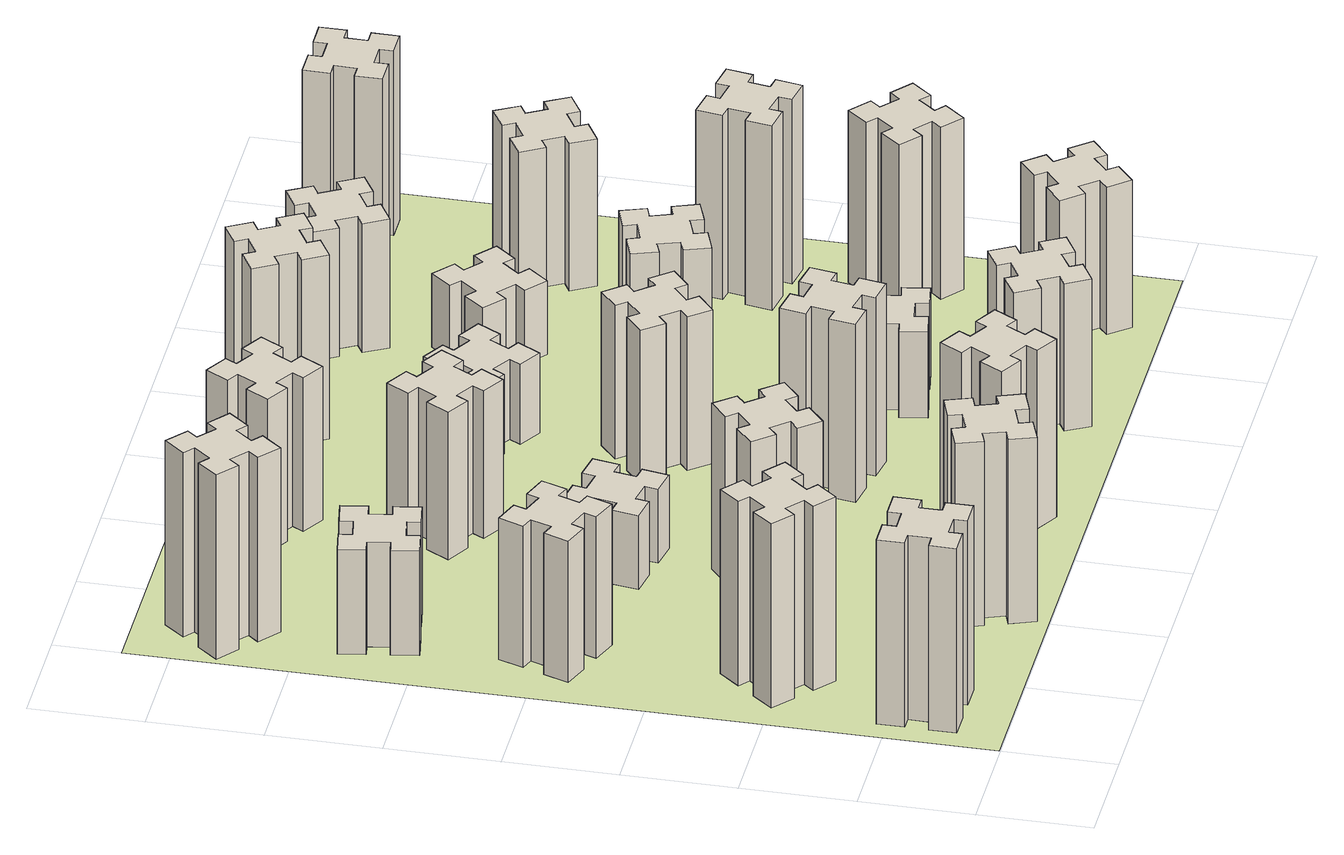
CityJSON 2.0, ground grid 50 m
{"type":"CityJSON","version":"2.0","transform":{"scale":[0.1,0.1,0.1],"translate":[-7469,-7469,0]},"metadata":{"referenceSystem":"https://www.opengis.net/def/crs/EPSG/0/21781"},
"CityObjects":{
"building1":{"type":"Building","attributes":{"class":"1000","function":"1000","usage":"1000","yearOfConstruction":2016,"roofType":"1000","measuredHeight":90,"storeysAboveGround":30,"storeysBelowGround":0},"geometry":[{"type":"Solid","lod":"1","boundaries":[[[[0,1,2,3,4,5,6,7,8,9,10,11,12,13,14,15,16,17,18,19]],[[17,16,20,21]],[[16,15,22,20]],[[15,14,23,22]],[[14,13,24,23]],[[13,12,25,24]],[[12,11,26,25]],[[11,10,27,26]],[[10,9,28,27]],[[9,8,29,28]],[[8,7,30,29]],[[7,6,31,30]],[[6,5,32,31]],[[5,4,33,32]],[[4,3,34,33]],[[3,2,35,34]],[[2,1,36,35]],[[1,0,37,36]],[[0,19,38,37]],[[19,18,39,38]],[[18,17,21,39]],[[24,25,26,27,28,29,30,31,32,33,34,35,36,37,38,39,21,20,22,23]]]]}]},
"building2":{"type":"Building","attributes":{"class":"1000","function":"1000","usage":"1000","yearOfConstruction":2016,"roofType":"1000","measuredHeight":90,"storeysAboveGround":30,"storeysBelowGround":0},"geometry":[{"type":"Solid","lod":"1","boundaries":[[[[40,41,42,43,44,45,46,47,48,49,50,51,52,53,54,55,56,57,58,59]],[[57,56,60,61]],[[56,55,62,60]],[[55,54,63,62]],[[54,53,64,63]],[[53,52,65,64]],[[52,51,66,65]],[[51,50,67,66]],[[50,49,68,67]],[[49,48,69,68]],[[48,47,70,69]],[[47,46,71,70]],[[46,45,72,71]],[[45,44,73,72]],[[44,43,74,73]],[[43,42,75,74]],[[42,41,76,75]],[[41,40,77,76]],[[40,59,78,77]],[[59,58,79,78]],[[58,57,61,79]],[[64,65,66,67,68,69,70,71,72,73,74,75,76,77,78,79,61,60,62,63]]]]}]},
"building3":{"type":"Building","attributes":{"class":"1000","function":"1000","usage":"1000","yearOfConstruction":2016,"roofType":"1000","measuredHeight":69,"storeysAboveGround":30,"storeysBelowGround":0},"geometry":[{"type":"Solid","lod":"1","boundaries":[[[[80,81,82,83,84,85,86,87,88,89,90,91,92,93,94,95,96,97,98,99]],[[97,96,100,101]],[[96,95,102,100]],[[95,94,103,102]],[[94,93,104,103]],[[93,92,105,104]],[[92,91,106,105]],[[91,90,107,106]],[[90,89,108,107]],[[89,88,109,108]],[[88,87,110,109]],[[87,86,111,110]],[[86,85,112,111]],[[85,84,113,112]],[[84,83,114,113]],[[83,82,115,114]],[[82,81,116,115]],[[81,80,117,116]],[[80,99,118,117]],[[99,98,119,118]],[[98,97,101,119]],[[104,105,106,107,108,109,110,111,112,113,114,115,116,117,118,119,101,100,102,103]]]]}]},
"building4":{"type":"Building","attributes":{"class":"1000","function":"1000","usage":"1000","yearOfConstruction":2016,"roofType":"1000","measuredHeight":51,"storeysAboveGround":30,"storeysBelowGround":0},"geometry":[{"type":"Solid","lod":"1","boundaries":[[[[120,121,122,123,124,125,126,127,128,129,130,131,132,133,134,135,136,137,138,139]],[[137,136,140,141]],[[136,135,142,140]],[[135,134,143,142]],[[134,133,144,143]],[[133,132,145,144]],[[132,131,146,145]],[[131,130,147,146]],[[130,129,148,147]],[[129,128,149,148]],[[128,127,150,149]],[[127,126,151,150]],[[126,125,152,151]],[[125,124,153,152]],[[124,123,154,153]],[[123,122,155,154]],[[122,121,156,155]],[[121,120,157,156]],[[120,139,158,157]],[[139,138,159,158]],[[138,137,141,159]],[[144,145,146,147,148,149,150,151,152,153,154,155,156,157,158,159,141,140,142,143]]]]}]},
"building5":{"type":"Building","attributes":{"class":"1000","function":"1000","usage":"1000","yearOfConstruction":2016,"roofType":"1000","measuredHeight":90,"storeysAboveGround":30,"storeysBelowGround":0},"geometry":[{"type":"Solid","lod":"1","boundaries":[[[[160,161,162,163,164,165,166,167,168,169,170,171,172,173,174,175,176,177,178,179]],[[177,176,180,181]],[[176,175,182,180]],[[175,174,183,182]],[[174,173,184,183]],[[173,172,185,184]],[[172,171,186,185]],[[171,170,187,186]],[[170,169,188,187]],[[169,168,189,188]],[[168,167,190,189]],[[167,166,191,190]],[[166,165,192,191]],[[165,164,193,192]],[[164,163,194,193]],[[163,162,195,194]],[[162,161,196,195]],[[161,160,197,196]],[[160,179,198,197]],[[179,178,199,198]],[[178,177,181,199]],[[184,185,186,187,188,189,190,191,192,193,194,195,196,197,198,199,181,180,182,183]]]]}]},
"building6":{"type":"Building","attributes":{"class":"1000","function":"1000","usage":"1000","yearOfConstruction":2016,"roofType":"1000","measuredHeight":90,"storeysAboveGround":30,"storeysBelowGround":0},"geometry":[{"type":"Solid","lod":"1","boundaries":[[[[200,201,202,203,204,205,206,207,208,209,210,211,212,213,214,215,216,217,218,219]],[[217,216,220,221]],[[216,215,222,220]],[[215,214,223,222]],[[214,213,224,223]],[[213,212,225,224]],[[212,211,226,225]],[[211,210,227,226]],[[210,209,228,227]],[[209,208,229,228]],[[208,207,230,229]],[[207,206,231,230]],[[206,205,232,231]],[[205,204,233,232]],[[204,203,234,233]],[[203,202,235,234]],[[202,201,236,235]],[[201,200,237,236]],[[200,219,238,237]],[[219,218,239,238]],[[218,217,221,239]],[[224,225,226,227,228,229,230,231,232,233,234,235,236,237,238,239,221,220,222,223]]]]}]},
"building7":{"type":"Building","attributes":{"class":"1000","function":"1000","usage":"1000","yearOfConstruction":2016,"roofType":"1000","measuredHeight":81,"storeysAboveGround":30,"storeysBelowGround":0},"geometry":[{"type":"Solid","lod":"1","boundaries":[[[[240,241,242,243,244,245,246,247,248,249,250,251,252,253,254,255,256,257,258,259]],[[257,256,260,261]],[[256,255,262,260]],[[255,254,263,262]],[[254,253,264,263]],[[253,252,265,264]],[[252,251,266,265]],[[251,250,267,266]],[[250,249,268,267]],[[249,248,269,268]],[[248,247,270,269]],[[247,246,271,270]],[[246,245,272,271]],[[245,244,273,272]],[[244,243,274,273]],[[243,242,275,274]],[[242,241,276,275]],[[241,240,277,276]],[[240,259,278,277]],[[259,258,279,278]],[[258,257,261,279]],[[264,265,266,267,268,269,270,271,272,273,274,275,276,277,278,279,261,260,262,263]]]]}]},
"building8":{"type":"Building","attributes":{"class":"1000","function":"1000","usage":"1000","yearOfConstruction":2016,"roofType":"1000","measuredHeight":36,"storeysAboveGround":30,"storeysBelowGround":0},"geometry":[{"type":"Solid","lod":"1","boundaries":[[[[280,281,282,283,284,285,286,287,288,289,290,291,292,293,294,295,296,297,298,299]],[[297,296,300,301]],[[296,295,302,300]],[[295,294,303,302]],[[294,293,304,303]],[[293,292,305,304]],[[292,291,306,305]],[[291,290,307,306]],[[290,289,308,307]],[[289,288,309,308]],[[288,287,310,309]],[[287,286,311,310]],[[286,285,312,311]],[[285,284,313,312]],[[284,283,314,313]],[[283,282,315,314]],[[282,281,316,315]],[[281,280,317,316]],[[280,299,318,317]],[[299,298,319,318]],[[298,297,301,319]],[[304,305,306,307,308,309,310,311,312,313,314,315,316,317,318,319,301,300,302,303]]]]}]},
"building9":{"type":"Building","attributes":{"class":"1000","function":"1000","usage":"1000","yearOfConstruction":2016,"roofType":"1000","measuredHeight":87,"storeysAboveGround":30,"storeysBelowGround":0},"geometry":[{"type":"Solid","lod":"1","boundaries":[[[[320,321,322,323,324,325,326,327,328,329,330,331,332,333,334,335,336,337,338,339]],[[337,336,340,341]],[[336,335,342,340]],[[335,334,343,342]],[[334,333,344,343]],[[333,332,345,344]],[[332,331,346,345]],[[331,330,347,346]],[[330,329,348,347]],[[329,328,349,348]],[[328,327,350,349]],[[327,326,351,350]],[[326,325,352,351]],[[325,324,353,352]],[[324,323,354,353]],[[323,322,355,354]],[[322,321,356,355]],[[321,320,357,356]],[[320,339,358,357]],[[339,338,359,358]],[[338,337,341,359]],[[344,345,346,347,348,349,350,351,352,353,354,355,356,357,358,359,341,340,342,343]]]]}]},
"building10":{"type":"Building","attributes":{"class":"1000","function":"1000","usage":"1000","yearOfConstruction":2016,"roofType":"1000","measuredHeight":72,"storeysAboveGround":30,"storeysBelowGround":0},"geometry":[{"type":"Solid","lod":"1","boundaries":[[[[360,361,362,363,364,365,366,367,368,369,370,371,372,373,374,375,376,377,378,379]],[[377,376,380,381]],[[376,375,382,380]],[[375,374,383,382]],[[374,373,384,383]],[[373,372,385,384]],[[372,371,386,385]],[[371,370,387,386]],[[370,369,388,387]],[[369,368,389,388]],[[368,367,390,389]],[[367,366,391,390]],[[366,365,392,391]],[[365,364,393,392]],[[364,363,394,393]],[[363,362,395,394]],[[362,361,396,395]],[[361,360,397,396]],[[360,379,398,397]],[[379,378,399,398]],[[378,377,381,399]],[[384,385,386,387,388,389,390,391,392,393,394,395,396,397,398,399,381,380,382,383]]]]}]},
"building11":{"type":"Building","attributes":{"class":"1000","function":"1000","usage":"1000","yearOfConstruction":2016,"roofType":"1000","measuredHeight":75,"storeysAboveGround":30,"storeysBelowGround":0},"geometry":[{"type":"Solid","lod":"1","boundaries":[[[[400,401,402,403,404,405,406,407,408,409,410,411,412,413,414,415,416,417,418,419]],[[417,416,420,421]],[[416,415,422,420]],[[415,414,423,422]],[[414,413,424,423]],[[413,412,425,424]],[[412,411,426,425]],[[411,410,427,426]],[[410,409,428,427]],[[409,408,429,428]],[[408,407,430,429]],[[407,406,431,430]],[[406,405,432,431]],[[405,404,433,432]],[[404,403,434,433]],[[403,402,435,434]],[[402,401,436,435]],[[401,400,437,436]],[[400,419,438,437]],[[419,418,439,438]],[[418,417,421,439]],[[424,425,426,427,428,429,430,431,432,433,434,435,436,437,438,439,421,420,422,423]]]]}]},
"building12":{"type":"Building","attributes":{"class":"1000","function":"1000","usage":"1000","yearOfConstruction":2016,"roofType":"1000","measuredHeight":87,"storeysAboveGround":30,"storeysBelowGround":0},"geometry":[{"type":"Solid","lod":"1","boundaries":[[[[440,441,442,443,444,445,446,447,448,449,450,451,452,453,454,455,456,457,458,459]],[[457,456,460,461]],[[456,455,462,460]],[[455,454,463,462]],[[454,453,464,463]],[[453,452,465,464]],[[452,451,466,465]],[[451,450,467,466]],[[450,449,468,467]],[[449,448,469,468]],[[448,447,470,469]],[[447,446,471,470]],[[446,445,472,471]],[[445,444,473,472]],[[444,443,474,473]],[[443,442,475,474]],[[442,441,476,475]],[[441,440,477,476]],[[440,459,478,477]],[[459,458,479,478]],[[458,457,461,479]],[[464,465,466,467,468,469,470,471,472,473,474,475,476,477,478,479,461,460,462,463]]]]}]},
"building13":{"type":"Building","attributes":{"class":"1000","function":"1000","usage":"1000","yearOfConstruction":2016,"roofType":"1000","measuredHeight":75,"storeysAboveGround":30,"storeysBelowGround":0},"geometry":[{"type":"Solid","lod":"1","boundaries":[[[[480,481,482,483,484,485,486,487,488,489,490,491,492,493,494,495,496,497,498,499]],[[497,496,500,501]],[[496,495,502,500]],[[495,494,503,502]],[[494,493,504,503]],[[493,492,505,504]],[[492,491,506,505]],[[491,490,507,506]],[[490,489,508,507]],[[489,488,509,508]],[[488,487,510,509]],[[487,486,511,510]],[[486,485,512,511]],[[485,484,513,512]],[[484,483,514,513]],[[483,482,515,514]],[[482,481,516,515]],[[481,480,517,516]],[[480,499,518,517]],[[499,498,519,518]],[[498,497,501,519]],[[504,505,506,507,508,509,510,511,512,513,514,515,516,517,518,519,501,500,502,503]]]]}]},
"building14":{"type":"Building","attributes":{"class":"1000","function":"1000","usage":"1000","yearOfConstruction":2016,"roofType":"1000","measuredHeight":72,"storeysAboveGround":30,"storeysBelowGround":0},"geometry":[{"type":"Solid","lod":"1","boundaries":[[[[520,521,522,523,524,525,526,527,528,529,530,531,532,533,534,535,536,537,538,539]],[[537,536,540,541]],[[536,535,542,540]],[[535,534,543,542]],[[534,533,544,543]],[[533,532,545,544]],[[532,531,546,545]],[[531,530,547,546]],[[530,529,548,547]],[[529,528,549,548]],[[528,527,550,549]],[[527,526,551,550]],[[526,525,552,551]],[[525,524,553,552]],[[524,523,554,553]],[[523,522,555,554]],[[522,521,556,555]],[[521,520,557,556]],[[520,539,558,557]],[[539,538,559,558]],[[538,537,541,559]],[[544,545,546,547,548,549,550,551,552,553,554,555,556,557,558,559,541,540,542,543]]]]}]},
"building15":{"type":"Building","attributes":{"class":"1000","function":"1000","usage":"1000","yearOfConstruction":2016,"roofType":"1000","measuredHeight":39,"storeysAboveGround":30,"storeysBelowGround":0},"geometry":[{"type":"Solid","lod":"1","boundaries":[[[[560,561,562,563,564,565,566,567,568,569,570,571,572,573,574,575,576,577,578,579]],[[577,576,580,581]],[[576,575,582,580]],[[575,574,583,582]],[[574,573,584,583]],[[573,572,585,584]],[[572,571,586,585]],[[571,570,587,586]],[[570,569,588,587]],[[569,568,589,588]],[[568,567,590,589]],[[567,566,591,590]],[[566,565,592,591]],[[565,564,593,592]],[[564,563,594,593]],[[563,562,595,594]],[[562,561,596,595]],[[561,560,597,596]],[[560,579,598,597]],[[579,578,599,598]],[[578,577,581,599]],[[584,585,586,587,588,589,590,591,592,593,594,595,596,597,598,599,581,580,582,583]]]]}]},
"building16":{"type":"Building","attributes":{"class":"1000","function":"1000","usage":"1000","yearOfConstruction":2016,"roofType":"1000","measuredHeight":90,"storeysAboveGround":30,"storeysBelowGround":0},"geometry":[{"type":"Solid","lod":"1","boundaries":[[[[600,601,602,603,604,605,606,607,608,609,610,611,612,613,614,615,616,617,618,619]],[[617,616,620,621]],[[616,615,622,620]],[[615,614,623,622]],[[614,613,624,623]],[[613,612,625,624]],[[612,611,626,625]],[[611,610,627,626]],[[610,609,628,627]],[[609,608,629,628]],[[608,607,630,629]],[[607,606,631,630]],[[606,605,632,631]],[[605,604,633,632]],[[604,603,634,633]],[[603,602,635,634]],[[602,601,636,635]],[[601,600,637,636]],[[600,619,638,637]],[[619,618,639,638]],[[618,617,621,639]],[[624,625,626,627,628,629,630,631,632,633,634,635,636,637,638,639,621,620,622,623]]]]}]},
"building17":{"type":"Building","attributes":{"class":"1000","function":"1000","usage":"1000","yearOfConstruction":2016,"roofType":"1000","measuredHeight":42,"storeysAboveGround":30,"storeysBelowGround":0},"geometry":[{"type":"Solid","lod":"1","boundaries":[[[[640,641,642,643,644,645,646,647,648,649,650,651,652,653,654,655,656,657,658,659]],[[657,656,660,661]],[[656,655,662,660]],[[655,654,663,662]],[[654,653,664,663]],[[653,652,665,664]],[[652,651,666,665]],[[651,650,667,666]],[[650,649,668,667]],[[649,648,669,668]],[[648,647,670,669]],[[647,646,671,670]],[[646,645,672,671]],[[645,644,673,672]],[[644,643,674,673]],[[643,642,675,674]],[[642,641,676,675]],[[641,640,677,676]],[[640,659,678,677]],[[659,658,679,678]],[[658,657,661,679]],[[664,665,666,667,668,669,670,671,672,673,674,675,676,677,678,679,661,660,662,663]]]]}]},
"building18":{"type":"Building","attributes":{"class":"1000","function":"1000","usage":"1000","yearOfConstruction":2016,"roofType":"1000","measuredHeight":69,"storeysAboveGround":30,"storeysBelowGround":0},"geometry":[{"type":"Solid","lod":"1","boundaries":[[[[680,681,682,683,684,685,686,687,688,689,690,691,692,693,694,695,696,697,698,699]],[[697,696,700,701]],[[696,695,702,700]],[[695,694,703,702]],[[694,693,704,703]],[[693,692,705,704]],[[692,691,706,705]],[[691,690,707,706]],[[690,689,708,707]],[[689,688,709,708]],[[688,687,710,709]],[[687,686,711,710]],[[686,685,712,711]],[[685,684,713,712]],[[684,683,714,713]],[[683,682,715,714]],[[682,681,716,715]],[[681,680,717,716]],[[680,699,718,717]],[[699,698,719,718]],[[698,697,701,719]],[[704,705,706,707,708,709,710,711,712,713,714,715,716,717,718,719,701,700,702,703]]]]}]},
"building19":{"type":"Building","attributes":{"class":"1000","function":"1000","usage":"1000","yearOfConstruction":2016,"roofType":"1000","measuredHeight":36,"storeysAboveGround":30,"storeysBelowGround":0},"geometry":[{"type":"Solid","lod":"1","boundaries":[[[[720,721,722,723,724,725,726,727,728,729,730,731,732,733,734,735,736,737,738,739]],[[737,736,740,741]],[[736,735,742,740]],[[735,734,743,742]],[[734,733,744,743]],[[733,732,745,744]],[[732,731,746,745]],[[731,730,747,746]],[[730,729,748,747]],[[729,728,749,748]],[[728,727,750,749]],[[727,726,751,750]],[[726,725,752,751]],[[725,724,753,752]],[[724,723,754,753]],[[723,722,755,754]],[[722,721,756,755]],[[721,720,757,756]],[[720,739,758,757]],[[739,738,759,758]],[[738,737,741,759]],[[744,745,746,747,748,749,750,751,752,753,754,755,756,757,758,759,741,740,742,743]]]]}]},
"building20":{"type":"Building","attributes":{"class":"1000","function":"1000","usage":"1000","yearOfConstruction":2016,"roofType":"1000","measuredHeight":72,"storeysAboveGround":30,"storeysBelowGround":0},"geometry":[{"type":"Solid","lod":"1","boundaries":[[[[760,761,762,763,764,765,766,767,768,769,770,771,772,773,774,775,776,777,778,779]],[[777,776,780,781]],[[776,775,782,780]],[[775,774,783,782]],[[774,773,784,783]],[[773,772,785,784]],[[772,771,786,785]],[[771,770,787,786]],[[770,769,788,787]],[[769,768,789,788]],[[768,767,790,789]],[[767,766,791,790]],[[766,765,792,791]],[[765,764,793,792]],[[764,763,794,793]],[[763,762,795,794]],[[762,761,796,795]],[[761,760,797,796]],[[760,779,798,797]],[[779,778,799,798]],[[778,777,781,799]],[[784,785,786,787,788,789,790,791,792,793,794,795,796,797,798,799,781,780,782,783]]]]}]},
"building21":{"type":"Building","attributes":{"class":"1000","function":"1000","usage":"1000","yearOfConstruction":2016,"roofType":"1000","measuredHeight":63,"storeysAboveGround":30,"storeysBelowGround":0},"geometry":[{"type":"Solid","lod":"1","boundaries":[[[[800,801,802,803,804,805,806,807,808,809,810,811,812,813,814,815,816,817,818,819]],[[817,816,820,821]],[[816,815,822,820]],[[815,814,823,822]],[[814,813,824,823]],[[813,812,825,824]],[[812,811,826,825]],[[811,810,827,826]],[[810,809,828,827]],[[809,808,829,828]],[[808,807,830,829]],[[807,806,831,830]],[[806,805,832,831]],[[805,804,833,832]],[[804,803,834,833]],[[803,802,835,834]],[[802,801,836,835]],[[801,800,837,836]],[[800,819,838,837]],[[819,818,839,838]],[[818,817,821,839]],[[824,825,826,827,828,829,830,831,832,833,834,835,836,837,838,839,821,820,822,823]]]]}]},
"building22":{"type":"Building","attributes":{"class":"1000","function":"1000","usage":"1000","yearOfConstruction":2016,"roofType":"1000","measuredHeight":84,"storeysAboveGround":30,"storeysBelowGround":0},"geometry":[{"type":"Solid","lod":"1","boundaries":[[[[840,841,842,843,844,845,846,847,848,849,850,851,852,853,854,855,856,857,858,859]],[[857,856,860,861]],[[856,855,862,860]],[[855,854,863,862]],[[854,853,864,863]],[[853,852,865,864]],[[852,851,866,865]],[[851,850,867,866]],[[850,849,868,867]],[[849,848,869,868]],[[848,847,870,869]],[[847,846,871,870]],[[846,845,872,871]],[[845,844,873,872]],[[844,843,874,873]],[[843,842,875,874]],[[842,841,876,875]],[[841,840,877,876]],[[840,859,878,877]],[[859,858,879,878]],[[858,857,861,879]],[[864,865,866,867,868,869,870,871,872,873,874,875,876,877,878,879,861,860,862,863]]]]}]},
"building23":{"type":"Building","attributes":{"class":"1000","function":"1000","usage":"1000","yearOfConstruction":2016,"roofType":"1000","measuredHeight":90,"storeysAboveGround":30,"storeysBelowGround":0},"geometry":[{"type":"Solid","lod":"1","boundaries":[[[[880,881,882,883,884,885,886,887,888,889,890,891,892,893,894,895,896,897,898,899]],[[897,896,900,901]],[[896,895,902,900]],[[895,894,903,902]],[[894,893,904,903]],[[893,892,905,904]],[[892,891,906,905]],[[891,890,907,906]],[[890,889,908,907]],[[889,888,909,908]],[[888,887,910,909]],[[887,886,911,910]],[[886,885,912,911]],[[885,884,913,912]],[[884,883,914,913]],[[883,882,915,914]],[[882,881,916,915]],[[881,880,917,916]],[[880,899,918,917]],[[899,898,919,918]],[[898,897,901,919]],[[904,905,906,907,908,909,910,911,912,913,914,915,916,917,918,919,901,900,902,903]]]]}]},
"building24":{"type":"Building","attributes":{"class":"1000","function":"1000","usage":"1000","yearOfConstruction":2016,"roofType":"1000","measuredHeight":72,"storeysAboveGround":30,"storeysBelowGround":0},"geometry":[{"type":"Solid","lod":"1","boundaries":[[[[920,921,922,923,924,925,926,927,928,929,930,931,932,933,934,935,936,937,938,939]],[[937,936,940,941]],[[936,935,942,940]],[[935,934,943,942]],[[934,933,944,943]],[[933,932,945,944]],[[932,931,946,945]],[[931,930,947,946]],[[930,929,948,947]],[[929,928,949,948]],[[928,927,950,949]],[[927,926,951,950]],[[926,925,952,951]],[[925,924,953,952]],[[924,923,954,953]],[[923,922,955,954]],[[922,921,956,955]],[[921,920,957,956]],[[920,939,958,957]],[[939,938,959,958]],[[938,937,941,959]],[[944,945,946,947,948,949,950,951,952,953,954,955,956,957,958,959,941,940,942,943]]]]}]},
"building25":{"type":"Building","attributes":{"class":"1000","function":"1000","usage":"1000","yearOfConstruction":2016,"roofType":"1000","measuredHeight":90,"storeysAboveGround":30,"storeysBelowGround":0},"geometry":[{"type":"Solid","lod":"1","boundaries":[[[[960,961,962,963,964,965,966,967,968,969,970,971,972,973,974,975,976,977,978,979]],[[977,976,980,981]],[[976,975,982,980]],[[975,974,983,982]],[[974,973,984,983]],[[973,972,985,984]],[[972,971,986,985]],[[971,970,987,986]],[[970,969,988,987]],[[969,968,989,988]],[[968,967,990,989]],[[967,966,991,990]],[[966,965,992,991]],[[965,964,993,992]],[[964,963,994,993]],[[963,962,995,994]],[[962,961,996,995]],[[961,960,997,996]],[[960,979,998,997]],[[979,978,999,998]],[[978,977,981,999]],[[984,985,986,987,988,989,990,991,992,993,994,995,996,997,998,999,981,980,982,983]]]]}]},
"landuse1":{"type":"LandUse","attributes":{"name":"plot1","function":"1010"},"geometry":[{"type":"MultiSurface","lod":"1","boundaries":[[[1000,1001,1002,1003]]]}]}
},
"vertices":[
[165,425,0],[165,325,0],[105,325,0],[105,205,0],[225,205,0],[225,265,0],[325,265,0],[325,205,0],[445,205,0],[445,325,0],[385,325,0],[385,425,0],[445,425,0],[445,545,0],[325,545,0],[325,485,0],[225,485,0],[225,545,0],[105,545,0],[105,425,0],[225,485,900],[225,545,900],[325,485,900],[325,545,900],[445,545,900],[445,425,900],[385,425,900],[385,325,900],[445,325,900],[445,205,900],[325,205,900],[325,265,900],[225,265,900],[225,205,900],[105,205,900],[105,325,900],[165,325,900],[165,425,900],[105,425,900],[105,545,900],
[484,1067,0],[408,1132,0],[446,1178,0],[354,1255,0],[277,1163,0],[323,1124,0],[259,1048,0],[213,1086,0],[136,994,0],[228,917,0],[266,963,0],[343,899,0],[304,853,0],[396,776,0],[473,868,0],[427,906,0],[492,983,0],[538,944,0],[615,1036,0],[523,1113,0],[492,983,900],[538,944,900],[427,906,900],[473,868,900],[396,776,900],[304,853,900],[343,899,900],[266,963,900],[228,917,900],[136,994,900],[213,1086,900],[259,1048,900],[323,1124,900],[277,1163,900],[354,1255,900],[446,1178,900],[408,1132,900],[484,1067,900],[523,1113,900],[615,1036,900],
[291,1869,0],[385,1835,0],[364,1779,0],[477,1737,0],[518,1850,0],[462,1871,0],[496,1965,0],[552,1944,0],[593,2057,0],[480,2098,0],[460,2042,0],[366,2076,0],[387,2132,0],[274,2173,0],[233,2060,0],[289,2040,0],[255,1946,0],[199,1967,0],[157,1854,0],[270,1813,0],[255,1946,690],[199,1967,690],[289,2040,690],[233,2060,690],[274,2173,690],[387,2132,690],[366,2076,690],[460,2042,690],[480,2098,690],[593,2057,690],[552,1944,690],[496,1965,690],[462,1871,690],[518,1850,690],[477,1737,690],[364,1779,690],[385,1835,690],[291,1869,690],[270,1813,690],[157,1854,690],
[258,2725,0],[276,2627,0],[217,2617,0],[237,2498,0],[356,2519,0],[345,2578,0],[444,2596,0],[454,2537,0],[572,2557,0],[551,2676,0],[492,2665,0],[475,2764,0],[534,2774,0],[513,2892,0],[395,2871,0],[405,2812,0],[307,2795,0],[297,2854,0],[178,2833,0],[199,2715,0],[307,2795,510],[297,2854,510],[405,2812,510],[395,2871,510],[513,2892,510],[534,2774,510],[475,2764,510],[492,2665,510],[551,2676,510],[572,2557,510],[454,2537,510],[444,2596,510],[345,2578,510],[356,2519,510],[237,2498,510],[217,2617,510],[276,2627,510],[258,2725,510],[199,2715,510],[178,2833,510],
[1236,266,0],[1202,360,0],[1258,380,0],[1217,493,0],[1104,452,0],[1125,396,0],[1031,362,0],[1010,418,0],[897,377,0],[939,264,0],[995,285,0],[1029,191,0],[973,170,0],[1014,57,0],[1127,99,0],[1106,155,0],[1200,189,0],[1220,133,0],[1333,174,0],[1292,287,0],[1200,189,900],[1220,133,900],[1106,155,900],[1127,99,900],[1014,57,900],[973,170,900],[1029,191,900],[995,285,900],[939,264,900],[897,377,900],[1010,418,900],[1031,362,900],[1125,396,900],[1104,452,900],[1217,493,900],[1258,380,900],[1202,360,900],[1236,266,900],[1292,287,900],[1333,174,900],
[384,3387,0],[308,3452,0],[346,3498,0],[254,3575,0],[177,3483,0],[223,3444,0],[159,3368,0],[113,3406,0],[36,3314,0],[128,3237,0],[166,3283,0],[243,3219,0],[204,3173,0],[296,3096,0],[373,3188,0],[327,3226,0],[392,3303,0],[438,3264,0],[515,3356,0],[423,3433,0],[392,3303,900],[438,3264,900],[327,3226,900],[373,3188,900],[296,3096,900],[204,3173,900],[243,3219,900],[166,3283,900],[128,3237,900],[36,3314,900],[113,3406,900],[159,3368,900],[223,3444,900],[177,3483,900],[254,3575,900],[346,3498,900],[308,3452,900],[384,3387,900],[423,3433,900],[515,3356,900],
[1083,1332,0],[1006,1267,0],[968,1313,0],[876,1236,0],[953,1144,0],[999,1183,0],[1063,1106,0],[1017,1068,0],[1094,976,0],[1186,1053,0],[1148,1099,0],[1224,1163,0],[1263,1117,0],[1355,1194,0],[1278,1286,0],[1232,1248,0],[1167,1324,0],[1213,1363,0],[1136,1455,0],[1044,1378,0],[1167,1324,810],[1213,1363,810],[1232,1248,810],[1278,1286,810],[1355,1194,810],[1263,1117,810],[1224,1163,810],[1148,1099,810],[1186,1053,810],[1094,976,810],[1017,1068,810],[1063,1106,810],[999,1183,810],[953,1144,810],[876,1236,810],[968,1313,810],[1006,1267,810],[1083,1332,810],[1044,1378,810],[1136,1455,810],
[1047,1756,0],[1145,1738,0],[1135,1679,0],[1253,1658,0],[1274,1777,0],[1215,1787,0],[1232,1885,0],[1291,1875,0],[1312,1993,0],[1194,2014,0],[1184,1955,0],[1085,1972,0],[1096,2031,0],[977,2052,0],[957,1934,0],[1016,1924,0],[998,1825,0],[939,1836,0],[918,1717,0],[1037,1697,0],[998,1825,360],[939,1836,360],[1016,1924,360],[957,1934,360],[977,2052,360],[1096,2031,360],[1085,1972,360],[1184,1955,360],[1194,2014,360],[1312,1993,360],[1291,1875,360],[1232,1885,360],[1215,1787,360],[1274,1777,360],[1253,1658,360],[1135,1679,360],[1145,1738,360],[1047,1756,360],[1037,1697,360],[918,1717,360],
[1657,305,0],[1744,255,0],[1714,203,0],[1818,143,0],[1878,247,0],[1826,277,0],[1876,364,0],[1928,334,0],[1988,438,0],[1884,498,0],[1854,446,0],[1767,496,0],[1797,548,0],[1693,608,0],[1633,504,0],[1685,474,0],[1635,387,0],[1583,417,0],[1523,313,0],[1627,253,0],[1635,387,870],[1583,417,870],[1685,474,870],[1633,504,870],[1693,608,870],[1797,548,870],[1767,496,870],[1854,446,870],[1884,498,870],[1988,438,870],[1928,334,870],[1876,364,870],[1826,277,870],[1878,247,870],[1818,143,870],[1714,203,870],[1744,255,870],[1657,305,870],[1627,253,870],[1523,313,870],
[1314,2666,0],[1227,2716,0],[1257,2768,0],[1153,2828,0],[1093,2724,0],[1145,2694,0],[1095,2607,0],[1043,2637,0],[983,2533,0],[1087,2473,0],[1117,2525,0],[1204,2475,0],[1174,2423,0],[1278,2363,0],[1338,2467,0],[1286,2497,0],[1336,2584,0],[1388,2554,0],[1448,2658,0],[1344,2718,0],[1336,2584,720],[1388,2554,720],[1286,2497,720],[1338,2467,720],[1278,2363,720],[1174,2423,720],[1204,2475,720],[1117,2525,720],[1087,2473,720],[983,2533,720],[1043,2637,720],[1095,2607,720],[1145,2694,720],[1093,2724,720],[1153,2828,720],[1257,2768,720],[1227,2716,720],[1314,2666,720],[1344,2718,720],[1448,2658,720],
[1214,3406,0],[1127,3456,0],[1157,3508,0],[1053,3568,0],[993,3464,0],[1045,3434,0],[995,3347,0],[943,3377,0],[883,3273,0],[987,3213,0],[1017,3265,0],[1104,3215,0],[1074,3163,0],[1178,3103,0],[1238,3207,0],[1186,3237,0],[1236,3324,0],[1288,3294,0],[1348,3398,0],[1244,3458,0],[1236,3324,750],[1288,3294,750],[1186,3237,750],[1238,3207,750],[1178,3103,750],[1074,3163,750],[1104,3215,750],[1017,3265,750],[987,3213,750],[883,3273,750],[943,3377,750],[995,3347,750],[1045,3434,750],[993,3464,750],[1053,3568,750],[1157,3508,750],[1127,3456,750],[1214,3406,750],[1244,3458,750],[1348,3398,750],
[2055,1047,0],[2072,1145,0],[2131,1135,0],[2152,1253,0],[2034,1274,0],[2024,1215,0],[1925,1232,0],[1936,1291,0],[1817,1312,0],[1797,1194,0],[1856,1184,0],[1838,1085,0],[1779,1096,0],[1758,977,0],[1877,957,0],[1887,1016,0],[1985,998,0],[1975,939,0],[2093,918,0],[2114,1037,0],[1985,998,870],[1975,939,870],[1887,1016,870],[1877,957,870],[1758,977,870],[1779,1096,870],[1838,1085,870],[1856,1184,870],[1797,1194,870],[1817,1312,870],[1936,1291,870],[1925,1232,870],[2024,1215,870],[2034,1274,870],[2152,1253,870],[2131,1135,870],[2072,1145,870],[2055,1047,870],[2114,1037,870],[2093,918,870],
[2072,1888,0],[2007,1964,0],[2053,2003,0],[1976,2095,0],[1884,2018,0],[1923,1972,0],[1846,1907,0],[1808,1953,0],[1716,1876,0],[1793,1784,0],[1839,1823,0],[1903,1746,0],[1857,1708,0],[1934,1616,0],[2026,1693,0],[1988,1739,0],[2064,1803,0],[2103,1757,0],[2195,1834,0],[2118,1926,0],[2064,1803,750],[2103,1757,750],[1988,1739,750],[2026,1693,750],[1934,1616,750],[1857,1708,750],[1903,1746,750],[1839,1823,750],[1793,1784,750],[1716,1876,750],[1808,1953,750],[1846,1907,750],[1923,1972,750],[1884,2018,750],[1976,2095,750],[2053,2003,750],[2007,1964,750],[2072,1888,750],[2118,1926,750],[2195,1834,750],
[2475,364,0],[2525,277,0],[2473,247,0],[2533,143,0],[2637,203,0],[2607,255,0],[2694,305,0],[2724,253,0],[2828,313,0],[2768,417,0],[2716,387,0],[2666,474,0],[2718,504,0],[2658,608,0],[2554,548,0],[2584,496,0],[2497,446,0],[2467,498,0],[2363,438,0],[2423,334,0],[2497,446,720],[2467,498,720],[2584,496,720],[2554,548,720],[2658,608,720],[2718,504,720],[2666,474,720],[2716,387,720],[2768,417,720],[2828,313,720],[2724,253,720],[2694,305,720],[2607,255,720],[2637,203,720],[2533,143,720],[2473,247,720],[2525,277,720],[2475,364,720],[2423,334,720],[2363,438,720],
[2026,2497,0],[2076,2584,0],[2128,2554,0],[2188,2658,0],[2084,2718,0],[2054,2666,0],[1967,2716,0],[1997,2768,0],[1893,2828,0],[1833,2724,0],[1885,2694,0],[1835,2607,0],[1783,2637,0],[1723,2533,0],[1827,2473,0],[1857,2525,0],[1944,2475,0],[1914,2423,0],[2018,2363,0],[2078,2467,0],[1944,2475,390],[1914,2423,390],[1857,2525,390],[1827,2473,390],[1723,2533,390],[1783,2637,390],[1835,2607,390],[1885,2694,390],[1833,2724,390],[1893,2828,390],[1997,2768,390],[1967,2716,390],[2054,2666,390],[2084,2718,390],[2188,2658,390],[2128,2554,390],[2076,2584,390],[2026,2497,390],[2078,2467,390],[2018,2363,390],
[1844,3556,0],[1757,3506,0],[1727,3558,0],[1623,3498,0],[1683,3394,0],[1735,3424,0],[1785,3337,0],[1733,3307,0],[1793,3203,0],[1897,3263,0],[1867,3315,0],[1954,3365,0],[1984,3313,0],[2088,3373,0],[2028,3477,0],[1976,3447,0],[1926,3534,0],[1978,3564,0],[1918,3668,0],[1814,3608,0],[1926,3534,900],[1978,3564,900],[1976,3447,900],[2028,3477,900],[2088,3373,900],[1984,3313,900],[1954,3365,900],[1867,3315,900],[1897,3263,900],[1793,3203,900],[1733,3307,900],[1785,3337,900],[1735,3424,900],[1683,3394,900],[1623,3498,900],[1727,3558,900],[1757,3506,900],[1844,3556,900],[1814,3608,900],[1918,3668,900],
[2625,1132,0],[2527,1115,0],[2517,1174,0],[2398,1153,0],[2419,1035,0],[2478,1045,0],[2496,947,0],[2437,937,0],[2457,818,0],[2576,839,0],[2565,898,0],[2664,916,0],[2674,857,0],[2792,877,0],[2771,996,0],[2712,985,0],[2695,1084,0],[2754,1094,0],[2733,1212,0],[2615,1191,0],[2695,1084,420],[2754,1094,420],[2712,985,420],[2771,996,420],[2792,877,420],[2674,857,420],[2664,916,420],[2565,898,420],[2576,839,420],[2457,818,420],[2437,937,420],[2496,947,420],[2478,1045,420],[2419,1035,420],[2398,1153,420],[2517,1174,420],[2527,1115,420],[2625,1132,420],[2615,1191,420],[2733,1212,420],
[2586,1835,0],[2680,1869,0],[2700,1813,0],[2813,1854,0],[2772,1967,0],[2716,1946,0],[2682,2040,0],[2738,2060,0],[2697,2173,0],[2584,2132,0],[2605,2076,0],[2511,2042,0],[2490,2098,0],[2377,2057,0],[2419,1944,0],[2475,1965,0],[2509,1871,0],[2453,1850,0],[2494,1737,0],[2607,1779,0],[2509,1871,690],[2453,1850,690],[2475,1965,690],[2419,1944,690],[2377,2057,690],[2490,2098,690],[2511,2042,690],[2605,2076,690],[2584,2132,690],[2697,2173,690],[2738,2060,690],[2682,2040,690],[2716,1946,690],[2772,1967,690],[2813,1854,690],[2700,1813,690],[2680,1869,690],[2586,1835,690],[2607,1779,690],[2494,1737,690],
[2486,2643,0],[2563,2579,0],[2524,2533,0],[2616,2456,0],[2693,2548,0],[2647,2586,0],[2712,2663,0],[2758,2624,0],[2835,2716,0],[2743,2793,0],[2704,2747,0],[2628,2812,0],[2666,2858,0],[2574,2935,0],[2497,2843,0],[2543,2804,0],[2479,2728,0],[2433,2766,0],[2356,2674,0],[2448,2597,0],[2479,2728,360],[2433,2766,360],[2543,2804,360],[2497,2843,360],[2574,2935,360],[2666,2858,360],[2628,2812,360],[2704,2747,360],[2743,2793,360],[2835,2716,360],[2758,2624,360],[2712,2663,360],[2647,2586,360],[2693,2548,360],[2616,2456,360],[2524,2533,360],[2563,2579,360],[2486,2643,360],[2448,2597,360],[2356,2674,360],
[3368,259,0],[3444,323,0],[3483,277,0],[3575,354,0],[3498,446,0],[3452,408,0],[3387,484,0],[3433,523,0],[3356,615,0],[3264,538,0],[3303,492,0],[3226,427,0],[3188,473,0],[3096,396,0],[3173,304,0],[3219,343,0],[3283,266,0],[3237,228,0],[3314,136,0],[3406,213,0],[3283,266,720],[3237,228,720],[3219,343,720],[3173,304,720],[3096,396,720],[3188,473,720],[3226,427,720],[3303,492,720],[3264,538,720],[3356,615,720],[3433,523,720],[3387,484,720],[3452,408,720],[3498,446,720],[3575,354,720],[3483,277,720],[3444,323,720],[3368,259,720],[3406,213,720],[3314,136,720],
[2716,3347,0],[2666,3434,0],[2718,3464,0],[2658,3568,0],[2554,3508,0],[2584,3456,0],[2497,3406,0],[2467,3458,0],[2363,3398,0],[2423,3294,0],[2475,3324,0],[2525,3237,0],[2473,3207,0],[2533,3103,0],[2637,3163,0],[2607,3215,0],[2694,3265,0],[2724,3213,0],[2828,3273,0],[2768,3377,0],[2694,3265,630],[2724,3213,630],[2607,3215,630],[2637,3163,630],[2533,3103,630],[2473,3207,630],[2525,3237,630],[2475,3324,630],[2423,3294,630],[2363,3398,630],[2467,3458,630],[2497,3406,630],[2584,3456,630],[2554,3508,630],[2658,3568,630],[2718,3464,630],[2666,3434,630],[2716,3347,630],[2768,3377,630],[2828,3273,630],
[3487,1006,0],[3552,1083,0],[3598,1044,0],[3675,1136,0],[3583,1213,0],[3544,1167,0],[3468,1232,0],[3506,1278,0],[3414,1355,0],[3337,1263,0],[3383,1224,0],[3319,1148,0],[3273,1186,0],[3196,1094,0],[3288,1017,0],[3326,1063,0],[3403,999,0],[3364,953,0],[3456,876,0],[3533,968,0],[3403,999,840],[3364,953,840],[3326,1063,840],[3288,1017,840],[3196,1094,840],[3273,1186,840],[3319,1148,840],[3383,1224,840],[3337,1263,840],[3414,1355,840],[3506,1278,840],[3468,1232,840],[3544,1167,840],[3583,1213,840],[3675,1136,840],[3598,1044,840],[3552,1083,840],[3487,1006,840],[3533,968,840],[3456,876,840],
[3267,1656,0],[3365,1638,0],[3355,1579,0],[3473,1558,0],[3494,1677,0],[3435,1687,0],[3452,1785,0],[3511,1775,0],[3532,1893,0],[3414,1914,0],[3404,1855,0],[3305,1872,0],[3316,1931,0],[3197,1952,0],[3177,1834,0],[3236,1824,0],[3218,1725,0],[3159,1736,0],[3138,1617,0],[3257,1597,0],[3218,1725,900],[3159,1736,900],[3236,1824,900],[3177,1834,900],[3197,1952,900],[3316,1931,900],[3305,1872,900],[3404,1855,900],[3414,1914,900],[3532,1893,900],[3511,1775,900],[3452,1785,900],[3435,1687,900],[3494,1677,900],[3473,1558,900],[3355,1579,900],[3365,1638,900],[3267,1656,900],[3257,1597,900],[3138,1617,900],
[3247,2475,0],[3334,2525,0],[3364,2473,0],[3468,2533,0],[3408,2637,0],[3356,2607,0],[3306,2694,0],[3358,2724,0],[3298,2828,0],[3194,2768,0],[3224,2716,0],[3137,2666,0],[3107,2718,0],[3003,2658,0],[3063,2554,0],[3115,2584,0],[3165,2497,0],[3113,2467,0],[3173,2363,0],[3277,2423,0],[3165,2497,720],[3113,2467,720],[3115,2584,720],[3063,2554,720],[3003,2658,720],[3107,2718,720],[3137,2666,720],[3224,2716,720],[3194,2768,720],[3298,2828,720],[3358,2724,720],[3306,2694,720],[3356,2607,720],[3408,2637,720],[3468,2533,720],[3364,2473,720],[3334,2525,720],[3247,2475,720],[3277,2423,720],[3173,2363,720],
[3285,3325,0],[3385,3325,0],[3385,3265,0],[3505,3265,0],[3505,3385,0],[3445,3385,0],[3445,3485,0],[3505,3485,0],[3505,3605,0],[3385,3605,0],[3385,3545,0],[3285,3545,0],[3285,3605,0],[3165,3605,0],[3165,3485,0],[3225,3485,0],[3225,3385,0],[3165,3385,0],[3165,3265,0],[3285,3265,0],[3225,3385,900],[3165,3385,900],[3225,3485,900],[3165,3485,900],[3165,3605,900],[3285,3605,900],[3285,3545,900],[3385,3545,900],[3385,3605,900],[3505,3605,900],[3505,3485,900],[3445,3485,900],[3445,3385,900],[3505,3385,900],[3505,3265,900],[3385,3265,900],[3385,3325,900],[3285,3325,900],[3285,3265,900],[3165,3265,900],
[5,3705,0],[3705,3705,0],[3705,5,0],[5,5,0]
]}
